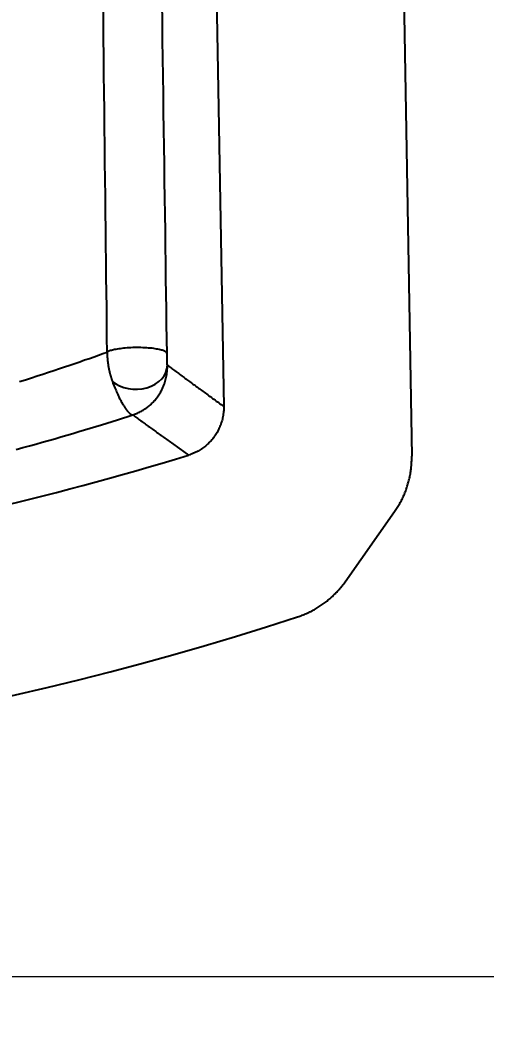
# Model space of a CAD drawing. Extents: x 0 to 395, y 0 to 289.
# Drawn here: x 126.55 to 134.03, y 206.06 to 222.07 of the extents above; entities that cross this region are included whole.
import ezdxf

# ---------------------------------------------------------------- set-up
doc = ezdxf.new("R2010")
doc.units = 0
doc.header["$LTSCALE"] = 10
doc.header["$MEASUREMENT"] = 0
doc.header["$PDMODE"] = 3
doc.header["$PDSIZE"] = -10
doc.layers.get('0').update_dxf_attribs({"linetype": 'CONTINUOUS'})
doc.layers.get('DEFPOINTS').update_dxf_attribs({"linetype": 'CONTINUOUS'})
doc.layers.add('1', color=7, linetype='CONTINUOUS')
doc.styles.add('Daelim Dimension', font='')
doc.styles.get('Daelim Dimension').set_extended_font_data('나눔고딕')
doc.dimstyles.new('DEFAULT', dxfattribs={"dimscale": 2, "dimtxt": 2, "dimasz": 2, "dimexe": 0, "dimexo": 2, "dimgap": 1, "dimtad": 1, "dimdec": 0, "dimzin": 9, "dimdsep": 46, "dimtxsty": 'Daelim Dimension', "dimcen": 0.5, "dimclrd": 5, "dimclre": 5, "dimclrt": 256, "dimadec": 1, "dimazin": 0, "dimtfac": 1, "dimtdec": 0, "dimtix": 1, "dimtmove": 0, "dimatfit": 3, "dimfxl": 1, "dimtolj": 1, "dimtzin": 1, "dimlwd": 9, "dimlwe": 9, "dimarcsym": 0})

# ---------------------------------------------------------------- blocks, each defined once
blk = doc.blocks.new('*D0')
at = {"color": 5, "linetype": 'ByBlock', "lineweight": 9, "ltscale": 0.5, "transparency": 16777216}
for p, q in [((112.37, 220.668), (112.37, 206.731)), ((116.97, 220.668), (116.97, 206.731)), ((108.37, 206.731), (104.37, 206.731)), ((112.37, 206.731), (116.97, 206.731)), ((120.97, 206.731), (152.671, 206.731))]:
    blk.add_line(p, q, dxfattribs=at)
at = {"color": 5, "ltscale": 0.5, "transparency": 16777216}
for points in [[(108.37, 207.398), (108.37, 206.064), (112.37, 206.731)], [(120.97, 207.398), (120.97, 206.064), (116.97, 206.731)]]:
    blk.add_solid(points, dxfattribs=at)
at = {"layer": 'DEFPOINTS', "color": 0, "ltscale": 0.5, "transparency": 16777216}
for p in [(112.37, 224.668), (116.97, 224.668), (116.97, 206.731)]:
    blk.add_point(p, dxfattribs=at)
at = {"color": 7, "ltscale": 0.5, "transparency": 16777216, "insert": (148.817, 211.963), "char_height": 6, "attachment_point": 5, "style": 'Daelim Dimension'}
blk.add_mtext('\\A1;5', dxfattribs=at)

msp = doc.modelspace()

# ---------------------------------------------------------------- linework, layer by layer
at = {"layer": '1'}
for p, q in [((129.023, 261.53), (129.82, 215.869)), ((132.023, 261.583), (132.835, 215.074)), ((131.766, 213.057), (132.56, 214.183))]:
    msp.add_line(p, q, dxfattribs=at)
for points in [[(127.949, 216.742), (127.947, 216.976), (127.944, 217.213), (127.942, 217.454), (127.939, 217.698), (127.936, 217.946), (127.933, 218.198), (127.93, 218.453), (127.927, 218.712), (127.924, 218.975), (127.921, 219.241), (127.918, 219.51), (127.915, 219.783), (127.912, 220.059), (127.909, 220.338), (127.906, 220.62), (127.902, 220.904), (127.899, 221.191), (127.896, 221.48), (127.892, 221.771), (127.889, 222.064), (127.885, 222.359)], [(128.91, 216.716), (128.907, 216.95), (128.903, 217.187), (128.9, 217.428), (128.897, 217.672), (128.893, 217.92), (128.89, 218.171), (128.886, 218.426), (128.883, 218.685), (128.879, 218.948), (128.875, 219.214), (128.871, 219.484), (128.868, 219.757), (128.864, 220.032), (128.86, 220.311), (128.856, 220.593), (128.852, 220.877), (128.848, 221.164), (128.844, 221.453), (128.84, 221.744), (128.835, 222.037), (128.831, 222.331)], [(126.542, 216.268), (126.639, 216.298), (126.734, 216.328), (126.827, 216.358), (126.919, 216.388), (127.009, 216.417), (127.097, 216.446), (127.183, 216.475), (127.268, 216.503), (127.351, 216.531), (127.432, 216.559), (127.511, 216.586), (127.589, 216.614), (127.665, 216.64), (127.739, 216.666), (127.811, 216.692), (127.881, 216.718), (127.949, 216.742)], [(128.91, 216.716), (128.909, 216.72), (128.908, 216.724), (128.905, 216.729), (128.902, 216.733), (128.898, 216.737), (128.892, 216.742), (128.886, 216.746), (128.878, 216.751), (128.869, 216.755), (128.859, 216.76), (128.847, 216.764), (128.833, 216.769), (128.819, 216.774), (128.802, 216.778), (128.784, 216.782), (128.764, 216.786), (128.743, 216.79), (128.72, 216.794), (128.696, 216.798), (128.67, 216.801), (128.643, 216.804), (128.615, 216.806), (128.585, 216.808), (128.555, 216.81), (128.524, 216.811), (128.492, 216.812), (128.46, 216.813), (128.427, 216.813), (128.395, 216.812), (128.363, 216.812), (128.331, 216.81), (128.3, 216.809), (128.27, 216.807), (128.241, 216.804), (128.213, 216.802), (128.186, 216.799), (128.16, 216.795), (128.135, 216.792), (128.112, 216.788), (128.09, 216.784), (128.07, 216.78), (128.051, 216.776), (128.034, 216.772), (128.018, 216.768), (128.004, 216.764), (127.99, 216.759), (127.978, 216.755), (127.968, 216.751), (127.958, 216.747), (127.949, 216.743)], [(127.949, 216.742), (127.949, 216.733), (127.95, 216.723), (127.95, 216.713), (127.95, 216.703), (127.95, 216.694), (127.951, 216.684), (127.951, 216.674), (127.952, 216.664), (127.952, 216.654), (127.953, 216.644), (127.954, 216.634), (127.954, 216.625), (127.955, 216.615), (127.956, 216.605), (127.957, 216.595), (127.958, 216.585), (127.96, 216.575), (127.961, 216.566), (127.962, 216.556), (127.964, 216.546), (127.965, 216.536), (127.967, 216.527), (127.968, 216.517), (127.97, 216.507), (127.971, 216.498), (127.973, 216.488), (127.975, 216.479), (127.977, 216.469), (127.979, 216.46), (127.981, 216.45), (127.983, 216.441), (127.985, 216.431), (127.987, 216.422), (127.99, 216.413), (127.992, 216.404), (127.994, 216.394), (127.997, 216.385), (127.999, 216.376), (128.002, 216.367), (128.004, 216.358), (128.007, 216.35), (128.01, 216.341), (128.012, 216.332), (128.015, 216.323), (128.018, 216.315), (128.021, 216.306), (128.024, 216.297), (128.027, 216.289), (128.03, 216.281), (128.033, 216.272)], [(128.915, 216.531), (128.915, 216.534), (128.914, 216.538), (128.914, 216.541), (128.914, 216.544), (128.914, 216.548), (128.914, 216.551), (128.914, 216.555), (128.914, 216.558), (128.914, 216.562), (128.913, 216.565), (128.913, 216.569), (128.913, 216.572), (128.913, 216.576), (128.913, 216.579), (128.913, 216.583), (128.913, 216.586), (128.913, 216.59), (128.913, 216.593), (128.912, 216.597), (128.912, 216.601), (128.912, 216.605), (128.912, 216.608), (128.912, 216.612), (128.912, 216.616), (128.912, 216.62), (128.912, 216.623), (128.912, 216.627), (128.911, 216.631), (128.911, 216.635), (128.911, 216.639), (128.911, 216.643), (128.911, 216.647), (128.911, 216.65), (128.911, 216.654), (128.911, 216.658), (128.911, 216.662), (128.911, 216.666), (128.911, 216.67), (128.911, 216.674), (128.91, 216.678), (128.91, 216.682), (128.91, 216.686), (128.91, 216.69), (128.91, 216.693), (128.91, 216.697), (128.91, 216.701), (128.91, 216.705), (128.91, 216.709), (128.91, 216.713), (128.91, 216.716)], [(128.911, 216.434), (128.912, 216.436), (128.912, 216.438), (128.912, 216.439), (128.912, 216.441), (128.912, 216.443), (128.912, 216.445), (128.912, 216.447), (128.913, 216.449), (128.913, 216.451), (128.913, 216.453), (128.913, 216.455), (128.913, 216.456), (128.913, 216.458), (128.913, 216.46), (128.914, 216.462), (128.914, 216.464), (128.914, 216.466), (128.914, 216.468), (128.914, 216.47), (128.914, 216.472), (128.914, 216.474), (128.914, 216.476), (128.914, 216.478), (128.914, 216.479), (128.914, 216.481), (128.914, 216.483), (128.915, 216.485), (128.915, 216.487), (128.915, 216.489), (128.915, 216.491), (128.915, 216.493), (128.915, 216.495), (128.915, 216.497), (128.915, 216.499), (128.915, 216.501), (128.915, 216.503), (128.915, 216.505), (128.915, 216.507), (128.915, 216.509), (128.915, 216.511), (128.915, 216.513), (128.915, 216.515), (128.915, 216.517), (128.915, 216.519), (128.915, 216.521), (128.915, 216.523), (128.915, 216.525), (128.915, 216.527), (128.915, 216.529), (128.915, 216.531)], [(128.915, 216.531), (128.931, 216.519), (128.948, 216.506), (128.965, 216.494), (128.981, 216.482), (128.998, 216.469), (129.015, 216.457), (129.032, 216.445), (129.049, 216.432), (129.066, 216.42), (129.083, 216.407), (129.1, 216.395), (129.117, 216.382), (129.134, 216.37), (129.151, 216.357), (129.168, 216.344), (129.186, 216.332), (129.203, 216.319), (129.22, 216.306), (129.238, 216.293), (129.255, 216.281), (129.273, 216.268), (129.29, 216.255), (129.308, 216.242), (129.326, 216.229), (129.343, 216.216), (129.361, 216.203), (129.379, 216.19), (129.397, 216.177), (129.415, 216.163), (129.434, 216.15), (129.452, 216.137), (129.47, 216.123), (129.489, 216.11), (129.507, 216.096), (129.526, 216.082), (129.545, 216.069), (129.564, 216.055), (129.583, 216.041), (129.602, 216.027), (129.621, 216.013), (129.641, 215.999), (129.66, 215.985), (129.68, 215.97), (129.699, 215.956), (129.719, 215.942), (129.739, 215.927), (129.759, 215.913), (129.779, 215.898), (129.8, 215.883), (129.82, 215.869)], [(128.359, 215.734), (128.375, 215.739), (128.391, 215.745), (128.407, 215.751), (128.422, 215.757), (128.438, 215.764), (128.453, 215.771), (128.468, 215.778), (128.483, 215.786), (128.498, 215.793), (128.513, 215.802), (128.527, 215.81), (128.542, 215.819), (128.556, 215.829), (128.57, 215.838), (128.584, 215.848), (128.597, 215.858), (128.611, 215.869), (128.624, 215.88), (128.637, 215.891), (128.65, 215.903), (128.663, 215.915), (128.675, 215.927), (128.688, 215.94), (128.7, 215.953), (128.712, 215.966), (128.724, 215.98), (128.735, 215.994), (128.746, 216.008), (128.757, 216.023), (128.768, 216.038), (128.778, 216.053), (128.788, 216.069), (128.798, 216.086), (128.808, 216.102), (128.818, 216.119), (128.827, 216.137), (128.835, 216.155), (128.844, 216.173), (128.852, 216.192), (128.86, 216.212), (128.867, 216.232), (128.874, 216.252), (128.88, 216.273), (128.886, 216.294), (128.892, 216.316), (128.897, 216.338), (128.902, 216.361), (128.905, 216.385), (128.909, 216.409), (128.911, 216.434)], [(128.033, 216.272), (128.043, 216.245), (128.053, 216.218), (128.063, 216.193), (128.073, 216.169), (128.083, 216.145), (128.092, 216.123), (128.102, 216.102), (128.111, 216.082), (128.12, 216.062), (128.128, 216.044), (128.137, 216.026), (128.145, 216.009), (128.153, 215.993), (128.161, 215.977), (128.169, 215.962), (128.177, 215.948), (128.184, 215.934), (128.192, 215.921), (128.199, 215.908), (128.206, 215.896), (128.213, 215.885), (128.22, 215.873), (128.226, 215.863), (128.233, 215.853), (128.239, 215.843), (128.245, 215.834), (128.252, 215.825), (128.258, 215.817), (128.263, 215.809), (128.269, 215.801), (128.275, 215.794), (128.28, 215.788), (128.286, 215.782), (128.291, 215.776), (128.296, 215.77), (128.301, 215.765), (128.306, 215.76), (128.311, 215.756), (128.316, 215.752), (128.32, 215.749), (128.325, 215.745), (128.329, 215.743), (128.333, 215.74), (128.337, 215.738), (128.341, 215.736), (128.345, 215.735), (128.349, 215.734), (128.352, 215.734), (128.356, 215.734), (128.359, 215.734)], [(129.82, 215.869), (129.82, 215.848), (129.82, 215.827), (129.819, 215.806), (129.817, 215.786), (129.815, 215.765), (129.812, 215.745), (129.809, 215.725), (129.806, 215.704), (129.802, 215.684), (129.797, 215.664), (129.792, 215.644), (129.786, 215.624), (129.78, 215.604), (129.773, 215.585), (129.766, 215.565), (129.758, 215.546), (129.75, 215.527), (129.741, 215.509), (129.732, 215.49), (129.723, 215.472), (129.713, 215.454), (129.702, 215.436), (129.691, 215.419), (129.68, 215.402), (129.668, 215.385), (129.655, 215.368), (129.642, 215.352), (129.629, 215.336), (129.616, 215.32), (129.602, 215.305), (129.587, 215.291), (129.573, 215.276), (129.558, 215.262), (129.542, 215.249), (129.526, 215.235), (129.51, 215.222), (129.494, 215.21), (129.477, 215.198), (129.46, 215.186), (129.442, 215.175), (129.425, 215.164), (129.407, 215.154), (129.388, 215.144), (129.37, 215.135), (129.351, 215.126), (129.332, 215.118), (129.313, 215.11), (129.294, 215.103), (129.274, 215.096), (129.254, 215.09)], [(126.49, 215.18), (126.597, 215.209), (126.702, 215.238), (126.806, 215.267), (126.908, 215.295), (127.01, 215.324), (127.109, 215.352), (127.208, 215.381), (127.305, 215.409), (127.4, 215.437), (127.495, 215.465), (127.588, 215.493), (127.679, 215.52), (127.769, 215.548), (127.858, 215.575), (127.945, 215.602), (128.031, 215.629), (128.115, 215.655), (128.198, 215.682), (128.279, 215.708), (128.359, 215.734)], [(128.359, 215.734), (128.376, 215.722), (128.392, 215.71), (128.409, 215.698), (128.425, 215.686), (128.442, 215.674), (128.458, 215.662), (128.475, 215.65), (128.492, 215.638), (128.509, 215.626), (128.525, 215.614), (128.542, 215.601), (128.559, 215.589), (128.576, 215.577), (128.593, 215.565), (128.61, 215.552), (128.627, 215.54), (128.645, 215.528), (128.662, 215.515), (128.679, 215.503), (128.696, 215.49), (128.714, 215.478), (128.731, 215.465), (128.748, 215.453), (128.766, 215.44), (128.783, 215.427), (128.801, 215.415), (128.819, 215.402), (128.837, 215.389), (128.855, 215.376), (128.873, 215.363), (128.891, 215.35), (128.909, 215.337), (128.927, 215.324), (128.946, 215.311), (128.964, 215.298), (128.983, 215.284), (129.001, 215.271), (129.02, 215.257), (129.039, 215.244), (129.058, 215.23), (129.078, 215.216), (129.097, 215.202), (129.116, 215.189), (129.136, 215.175), (129.155, 215.161), (129.175, 215.147), (129.195, 215.132), (129.214, 215.118), (129.234, 215.104), (129.254, 215.09)], [(132.56, 214.183), (132.571, 214.199), (132.582, 214.215), (132.592, 214.231), (132.603, 214.247), (132.613, 214.263), (132.623, 214.279), (132.632, 214.295), (132.642, 214.312), (132.651, 214.328), (132.66, 214.345), (132.669, 214.362), (132.677, 214.379), (132.686, 214.396), (132.694, 214.413), (132.702, 214.43), (132.71, 214.448), (132.717, 214.465), (132.724, 214.483), (132.731, 214.501), (132.738, 214.518), (132.745, 214.536), (132.751, 214.554), (132.757, 214.572), (132.763, 214.59), (132.769, 214.608), (132.774, 214.626), (132.779, 214.644), (132.784, 214.662), (132.789, 214.68), (132.794, 214.698), (132.798, 214.717), (132.802, 214.735), (132.806, 214.753), (132.809, 214.772), (132.813, 214.791), (132.816, 214.809), (132.819, 214.828), (132.821, 214.846), (132.824, 214.865), (132.826, 214.884), (132.828, 214.903), (132.83, 214.922), (132.831, 214.941), (132.832, 214.96), (132.833, 214.979), (132.834, 214.998), (132.835, 215.017), (132.835, 215.036), (132.835, 215.055), (132.835, 215.074)], [(131.004, 212.496), (131.023, 212.502), (131.041, 212.508), (131.059, 212.515), (131.077, 212.522), (131.095, 212.529), (131.113, 212.536), (131.131, 212.543), (131.148, 212.551), (131.166, 212.559), (131.183, 212.567), (131.201, 212.576), (131.218, 212.584), (131.235, 212.593), (131.252, 212.602), (131.269, 212.611), (131.286, 212.621), (131.303, 212.631), (131.319, 212.641), (131.336, 212.651), (131.352, 212.661), (131.368, 212.671), (131.384, 212.682), (131.4, 212.693), (131.415, 212.704), (131.431, 212.715), (131.446, 212.727), (131.461, 212.738), (131.476, 212.75), (131.491, 212.762), (131.506, 212.775), (131.52, 212.787), (131.535, 212.799), (131.549, 212.812), (131.563, 212.825), (131.577, 212.838), (131.591, 212.852), (131.604, 212.865), (131.618, 212.879), (131.631, 212.893), (131.644, 212.907), (131.657, 212.921), (131.67, 212.936), (131.683, 212.95), (131.695, 212.965), (131.707, 212.98), (131.719, 212.995), (131.731, 213.01), (131.743, 213.026), (131.754, 213.041), (131.766, 213.057)]]:
    msp.add_lwpolyline(points, dxfattribs=at)
for radius, start, end in [(49.803, 270.8348, 287.0285), (52.803, 251.9802, 288.0198)]:
    msp.add_arc((114.67, 262.709), radius, start, end, dxfattribs=at)
msp.add_ellipse((128.415, 216.522), major_axis=(-0.5, -0.019), ratio=0.755554, start_param=0.672574, end_param=3.114933, dxfattribs=at)

# ---------------------------------------------------------------- dimensions: what is measured, and where the dimension line sits
at = {"color": 5, "ltscale": 0.5}
dim = msp.add_linear_dim(base=(116.97, 206.731), p1=(112.37, 224.668), p2=(116.97, 224.668), dimstyle='DEFAULT', override={"dimtxt": 3, "dimclrd": 5, "dimclre": 5, "dimclrt": 7, "dimfxl": 1.25, "dimarcsym": 1}, dxfattribs=at)
dim.commit()
dim.dimension.update_dxf_attribs({"geometry": '*D0', "text_midpoint": (148.817, 206.731), "dimtype": 128})

doc.saveas('drawing.dxf')
